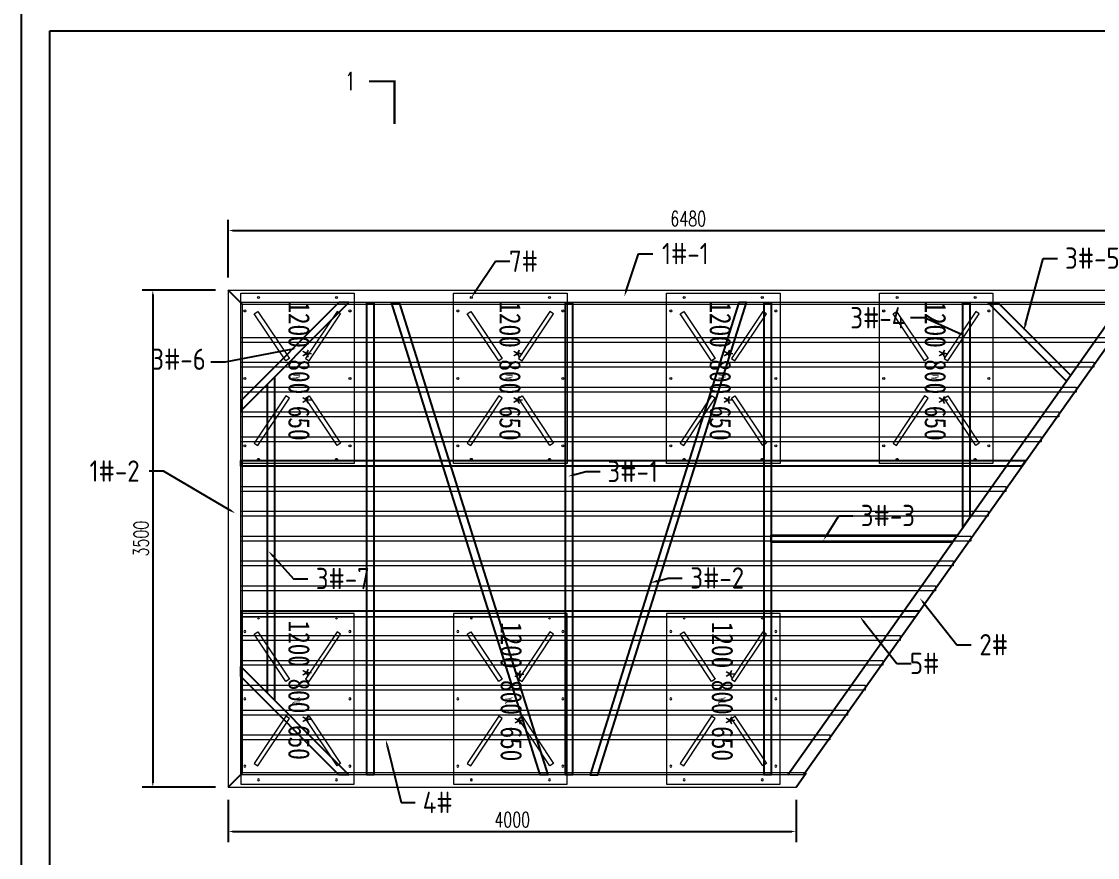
# Model space of a CAD drawing. Extents: x 8796 to 116961, y 24572 to 132726.
# Drawn here: x 15372 to 22952, y 121326 to 127214 of the extents above; entities that cross this region are included whole.
import ezdxf
from ezdxf import colors
from ezdxf.entities.mleader import LeaderData, LeaderLine
from ezdxf.math import Vec2, Vec3

# ---------------------------------------------------------------- set-up
doc = ezdxf.new("R2010")
doc.units = 0
doc.header["$LTSCALE"] = 1000
doc.header["$MEASUREMENT"] = 0
for name, color, linetype in [('DIM_SYMB', 3, 'Continuous'), ('PUB_TEXT', 7, 'Continuous'), ('标注', 9, 'Continuous'), ('浮箱U槽', 5, 'Continuous'), ('浮箱名称', 3, 'Continuous'), ('连接端梁', 130, 'Continuous'), ('铝合金', 7, 'Continuous'), ('铝横梁', 220, 'Continuous')]:
    doc.layers.add(name, color=color, linetype=linetype)
for name, color, linetype, lineweight in [('浮箱', 160, 'Continuous', 20), ('铝主梁', 3, 'Continuous', 9), ('铝龙骨', 7, 'Continuous', 9)]:
    doc.layers.add(name, color=color, linetype=linetype, lineweight=lineweight)
doc.styles.add('_TCH_LABEL', font='COMPLEX', dxfattribs={"bigfont": 'GBCBIG'})
doc.styles.get("Standard").update_dxf_attribs({"font": 'gbenor.shx', "bigfont": 'gbcbig.shx'})
doc.styles.add('STANDARD_T3', font='simplex.shx', dxfattribs={"width": 0.7, "bigfont": 'hztxt.shx'})
doc.styles.add('黑体', font='simhei.ttf', dxfattribs={"width": 0.8})
doc.dimstyles.new('W&&30', dxfattribs={"dimtxt": 105, "dimasz": 30, "dimexe": 75, "dimexo": 90, "dimgap": 30, "dimtad": 1, "dimdec": 0, "dimzin": 0, "dimdsep": 46, "dimtxsty": 'STANDARD_T3', "dimcen": 0.09, "dimclrd": 1, "dimclre": 1, "dimclrt": 7, "dimazin": 2, "dimtfac": 1, "dimtdec": 0, "dimtix": 1, "dimtmove": 2, "dimatfit": 3, "dimfxl": 0, "dimtolj": 1, "dimtzin": 0, "dimarcsym": 0})

# ---------------------------------------------------------------- blocks, each defined once
blk = doc.blocks.new('*D163')
at = {"color": 1, "lineweight": -2, "transparency": 16777216}
for p, q in [((16828.5, 125411.7), (16828.5, 125817.1)), ((23308.5, 125411.7), (23308.5, 125817.1)), ((16858.5, 125742.1), (23278.5, 125742.1))]:
    blk.add_line(p, q, dxfattribs=at)
at = {"color": 1, "transparency": 16777216}
for points in [[(16858.5, 125747.1), (16858.5, 125737.1), (16828.5, 125742.1)], [(23278.5, 125747.1), (23278.5, 125737.1), (23308.5, 125742.1)]]:
    blk.add_solid(points, dxfattribs=at)
at = {"layer": 'Defpoints', "color": 0, "transparency": 16777216}
for p in [(23308.5, 125742.1), (16828.5, 125321.7), (23308.5, 125321.7)]:
    blk.add_point(p, dxfattribs=at)
at = {"color": 7, "transparency": 16777216, "insert": (20068.5, 125824.6), "char_height": 105, "attachment_point": 5, "style": 'STANDARD_T3'}
blk.add_mtext('\\A1;6480', dxfattribs=at)
blk = doc.blocks.new('*D157')
at = {"color": 1, "lineweight": -2, "transparency": 16777216}
for p, q in [((16738.5, 125321.7), (16221.5, 125321.7)), ((16296.5, 125291.7), (16296.5, 121851.7)), ((16738.5, 121821.7), (16221.5, 121821.7))]:
    blk.add_line(p, q, dxfattribs=at)
at = {"color": 1, "transparency": 16777216}
for points in [[(16291.5, 125291.7), (16301.5, 125291.7), (16296.5, 125321.7)], [(16291.5, 121851.7), (16301.5, 121851.7), (16296.5, 121821.7)]]:
    blk.add_solid(points, dxfattribs=at)
at = {"layer": 'Defpoints', "color": 0, "transparency": 16777216}
for p in [(16828.5, 125321.7), (16296.5, 121821.7), (16828.5, 121821.7)]:
    blk.add_point(p, dxfattribs=at)
at = {"color": 7, "transparency": 16777216, "insert": (16214, 123571.7), "char_height": 105, "attachment_point": 5, "rotation": 90, "style": 'STANDARD_T3'}
blk.add_mtext('\\A1;3500', dxfattribs=at)
blk = doc.blocks.new('*D164')
at = {"color": 1, "lineweight": -2, "transparency": 16777216}
for p, q in [((16828.5, 121731.7), (16828.5, 121434.1)), ((20828.5, 121731.7), (20828.5, 121434.1)), ((16858.5, 121509.1), (20798.5, 121509.1))]:
    blk.add_line(p, q, dxfattribs=at)
at = {"color": 1, "transparency": 16777216}
for points in [[(16858.5, 121514.1), (16858.5, 121504.1), (16828.5, 121509.1)], [(20798.5, 121514.1), (20798.5, 121504.1), (20828.5, 121509.1)]]:
    blk.add_solid(points, dxfattribs=at)
at = {"layer": 'Defpoints', "color": 0, "transparency": 16777216}
for p in [(16828.5, 121821.7), (20828.5, 121821.7), (20828.5, 121509.1)]:
    blk.add_point(p, dxfattribs=at)
at = {"color": 7, "transparency": 16777216, "insert": (18828.5, 121591.6), "char_height": 105, "attachment_point": 5, "style": 'STANDARD_T3'}
blk.add_mtext('\\A1;4000', dxfattribs=at)
blk = doc.blocks.new('$matou$00000186')
for points in [[(-600, 400), (600, 400), (600, -400), (-600, -400)], [(-455.8, 303.8), (-472.4, 278.9), (-139.6, 57), (-122.9, 82)], [(455.8, 303.8), (472.4, 278.9), (139.6, 57), (122.9, 82)], [(-455.8, -303.8), (-472.4, -278.9), (-139.6, -57), (-122.9, -82)], [(455.8, -303.8), (472.4, -278.9), (139.6, -57), (122.9, -82)]]:
    blk.add_lwpolyline(points, close=True)
for centre in [(-475, 370), (0, 370), (475, 370), (-570, 275), (570, 275), (-570, -275), (570, -275), (-475, -370), (0, -370), (475, -370)]:
    blk.add_circle(centre, 7)
at = {"layer": 'PUB_TEXT', "style": '黑体', "width": 0.8}
blk.add_text('JY', height=52.57, dxfattribs=at).set_placement((-44.4, -35.3))

msp = doc.modelspace()

# ---------------------------------------------------------------- linework, layer by layer
at = {"layer": 'DIM_SYMB', "const_width": 15}
msp.add_lwpolyline([(17818.86, 126793.09), (17998.86, 126793.09), (17998.86, 126493.09)], dxfattribs=at)
at = {"layer": '浮箱U槽', "linetype": 'ByBlock'}
for points in [[(22419.83, 124081.75), (16915.44, 124081.75), (16915.44, 124121.75), (22447.91, 124121.38)], [(21697.09, 123061.75), (16915.44, 123061.75), (16915.44, 123021.75), (21668.97, 123022.07)]]:
    msp.add_lwpolyline(points, close=True, dxfattribs=at)
at = {"layer": '连接端梁'}
for p, q in [((20769.79, 121908.73), (23126.52, 125234.76)), ((20880.1, 121908.73), (23236.82, 125234.76))]:
    msp.add_line(p, q, dxfattribs=at)
at = {"layer": '连接端梁', "color": 0}
for points in [[(15371.54, 127348.64), (29241.61, 127348.64), (29241.61, 116385.92), (15371.54, 116385.92)], [(15571.54, 127148.64), (29041.61, 127148.64), (29041.61, 116585.92), (15571.54, 116585.92)]]:
    msp.add_lwpolyline(points, close=True, dxfattribs=at)
at = {"layer": '铝主梁', "color": 3}
for p, q in [((16828.46, 125321.75), (23308.46, 125321.75)), ((16828.46, 125321.75), (16828.46, 121821.75)), ((23237.6, 125221.75), (16928.46, 125221.75)), ((16928.46, 121921.75), (16928.46, 125221.75)), ((20899.32, 121921.75), (16928.46, 121921.75)), ((16828.46, 121821.75), (20828.46, 121821.75))]:
    msp.add_line(p, q, dxfattribs=at)
at = {"layer": '铝主梁', "color": 251}
for p, q in [((23246.82, 125234.76), (16915.44, 125234.77)), ((16915.44, 121908.73), (16915.44, 125234.77)), ((20890.1, 121908.73), (16915.44, 121908.72))]:
    msp.add_line(p, q, dxfattribs=at)
at = {"layer": '铝合金', "color": 3}
for p, q in [((16928.46, 125221.75), (16828.46, 125321.75)), ((16828.46, 121821.75), (16928.46, 121921.75)), ((20828.46, 121821.75), (20899.32, 121921.75))]:
    msp.add_line(p, q, dxfattribs=at)
at = {"layer": '铝横梁'}
for points in [[(17678.47, 125234.77), (17607.74, 125234.76), (16915.44, 124542.72), (16915.44, 124471.83)], [(17803.46, 125234.77), (17853.46, 125234.77), (17853.46, 121908.72), (17803.46, 121908.72)], [(17978.46, 125234.77), (18030.88, 125234.77), (19078.46, 121908.73), (19026.04, 121908.73)], [(19203.46, 125234.77), (19253.46, 125234.77), (19253.46, 121908.72), (19203.46, 121908.72)], [(20478.46, 125234.77), (20426.04, 125234.77), (19378.46, 121908.73), (19430.89, 121908.73)], [(20603.46, 125234.77), (20653.46, 125234.77), (20653.46, 121908.72), (20603.46, 121908.72)], [(22003.46, 125234.77), (22053.46, 125234.77), (22053.46, 123720.36), (22003.46, 123649.8)], [(22178.46, 125234.77), (22249.19, 125234.76), (22762.79, 124721.42), (22733.39, 124679.93)], [(17103.46, 124659.84), (17153.46, 124709.83), (17153.46, 122433.66), (17103.46, 122483.66)], [(20653.46, 123546.75), (20653.46, 123596.75), (21965.87, 123596.75), (21930.44, 123546.75)], [(17678.47, 121908.72), (17607.74, 121908.73), (16915.44, 122600.77), (16915.44, 122671.66)]]:
    msp.add_lwpolyline(points, close=True, dxfattribs=at)
at = {"layer": '铝龙骨', "color": 4}
for points in [[(16915.44, 124989.25), (23050.46, 124989.25), (23050.46, 124954.25), (16915.44, 124954.25)], [(16915.44, 124639.25), (22802.46, 124639.25), (22802.46, 124604.25), (16915.44, 124604.25)], [(16915.44, 124289.25), (22554.46, 124289.25), (22554.46, 124254.25), (16915.44, 124254.25)], [(16915.44, 123939.25), (22306.46, 123939.25), (22306.46, 123904.25), (16915.44, 123904.25)], [(16915.44, 123589.25), (22058.46, 123589.25), (22058.46, 123554.25), (16915.44, 123554.25)], [(16915.44, 123239.25), (21810.46, 123239.25), (21810.46, 123204.25), (16915.44, 123204.25)], [(16915.44, 122889.25), (21562.46, 122889.25), (21562.46, 122854.25), (16915.44, 122854.25)], [(16915.44, 122539.25), (21314.46, 122539.25), (21314.46, 122504.25), (16915.44, 122504.25)], [(16915.44, 122189.25), (21066.46, 122189.25), (21066.46, 122154.25), (16915.44, 122154.25)]]:
    msp.add_lwpolyline(points, close=True, dxfattribs=at)
at = {"layer": '铝龙骨', "color": 2}
for points in [[(16915.44, 124814.25), (22926.46, 124814.25), (22926.46, 124779.25), (16915.44, 124779.25)], [(16915.44, 124464.25), (22678.46, 124464.25), (22678.46, 124429.25), (16915.44, 124429.25)], [(16915.44, 123764.25), (22182.46, 123764.25), (22182.46, 123729.25), (16915.44, 123729.25)], [(16915.44, 123414.25), (21934.46, 123414.25), (21934.46, 123379.25), (16915.44, 123379.25)], [(16915.44, 122714.25), (21438.46, 122714.25), (21438.46, 122679.25), (16915.44, 122679.25)], [(16915.44, 122364.25), (21190.46, 122364.25), (21190.46, 122329.25), (16915.44, 122329.25)]]:
    msp.add_lwpolyline(points, close=True, dxfattribs=at)

# ---------------------------------------------------------------- block references
at = {"layer": '浮箱', "rotation": 270}
for p in [(17315.44, 124700.2), (18815.44, 124700.2), (20315.44, 124700.2), (21815.44, 124700.2)]:
    msp.add_blockref('$matou$00000186', p, dxfattribs=at)
at = {"layer": '浮箱', "yscale": -1, "rotation": 90}
for p in [(17315.44, 122443.3), (18815.44, 122443.3), (20315.44, 122443.3)]:
    msp.add_blockref('$matou$00000186', p, dxfattribs=at)

# ---------------------------------------------------------------- texts
at = {"layer": 'PUB_TEXT', "color": 7, "style": '_TCH_LABEL', "width": 0.705882}
msp.add_text('1', height=127.5, dxfattribs=at).set_placement((17649.58, 126729.34))
at = {"layer": '浮箱名称', "color": 1, "style": '黑体', "width": 0.8}
for p in [(17252.47, 125242.98), (18739, 125242.98), (20220.62, 125242.98), (21735.17, 125242.98), (17252.47, 122994.6), (18747.72, 122984.17), (20235.25, 122985.98)]:
    msp.add_text('1200*800*650', height=150.211, rotation=270, dxfattribs=at).set_placement(p)

# ---------------------------------------------------------------- dimensions: what is measured, and where the dimension line sits
for base, p1, p2, picture, middle in [((23308.46, 125742.06), (16828.46, 125321.75), (23308.46, 125321.75), '*D163', (20068.46, 125824.56)), ((20828.46, 121509.07), (16828.46, 121821.75), (20828.46, 121821.75), '*D164', (18828.46, 121591.57))]:
    dim = msp.add_linear_dim(base=base, p1=p1, p2=p2, dimstyle='W&&30')
    dim.commit()
    dim.dimension.update_dxf_attribs({"geometry": picture, "text_midpoint": middle})
dim = msp.add_linear_dim(base=(16296.47, 121821.75), p1=(16828.46, 125321.75), p2=(16828.46, 121821.75), angle=90, dimstyle='W&&30')
dim.commit()
dim.dimension.update_dxf_attribs({"geometry": '*D157', "text_midpoint": (16213.97, 123571.75)})

# ---------------------------------------------------------------- leaders
at = {"layer": '标注', "color": 6, "linetype": 'ByBlock'}
ml = msp.add_multileader_mtext('Standard', dxfattribs=at)
ml.set_content('1#-1', color=6)
ml.set_leader_properties()
ml.build(insert=Vec2(0, 0))
ml.multileader.update_dxf_attribs({"dogleg_length": 100, "arrow_head_size": 50})
ctx = ml.context
ctx.base_point, ctx.char_height, ctx.arrow_head_size, ctx.landing_gap_size, ctx.plane_origin = Vec3(19819.04, 125578.11), 150, 50, 35.88, Vec3(20218.07, 113987.1)
ctx.text_align_type = 2
notes = []
notes.append((ctx, [(0, (1, 1, 0), (19719.04, 125578.11), (1, 0), 100, [(0, [(19617.74, 125276.78)], 0, [])])]))
ctx.mtext.insert, ctx.mtext.width, ctx.mtext.defined_height, ctx.mtext.alignment, ctx.mtext.flow_direction = Vec3(20213.03, 125654.39), 445.8704, 72.4, 3, 5
ml = msp.add_multileader_mtext('Standard', dxfattribs=at)
ml.set_content('3#-5', color=6)
ml.set_leader_properties()
ml.build(insert=Vec2(0, 0))
ml.multileader.update_dxf_attribs({"dogleg_length": 100, "arrow_head_size": 50})
ctx = ml.context
ctx.base_point, ctx.char_height, ctx.arrow_head_size, ctx.landing_gap_size, ctx.plane_origin = Vec3(22669.94, 125545.89, 0), 150, 50, 35.88, Vec3(22758.56, 115186.33, 0)
ctx.text_align_type = 2
notes.append((ctx, [(0, (1, 1, 0), (22569.94, 125545.89, 0), (1, 0), 100, [(0, [(22432.04, 125036.23, 0)], 0, [])])]))
ctx.mtext.insert, ctx.mtext.width, ctx.mtext.defined_height, ctx.mtext.alignment, ctx.mtext.flow_direction = Vec3(23108.03, 125622.22, 0), 445.8704, 72.4, 3, 5
ml = msp.add_multileader_mtext('Standard', dxfattribs=at)
ml.set_content('7#', color=6)
ml.set_leader_properties()
ml.build(insert=Vec2(0, 0))
ml.multileader.update_dxf_attribs({"dogleg_length": 100, "arrow_head_size": 50})
ctx = ml.context
ctx.base_point, ctx.char_height, ctx.arrow_head_size, ctx.landing_gap_size, ctx.plane_origin = Vec3(18811.57, 125525.53), 150, 50, 35.88, Vec3(19029.67, 114924.29)
ctx.text_align_type = 2
notes.append((ctx, [(0, (1, 1, 0), (18711.57, 125525.53), (1, 0), 100, [(0, [(18540.44, 125270.2)], 0, [])])]))
ctx.mtext.insert, ctx.mtext.width, ctx.mtext.defined_height, ctx.mtext.alignment, ctx.mtext.flow_direction = Vec3(19009.94, 125600.53), 445.8704, 72.4, 3, 5
ml = msp.add_multileader_mtext('Standard', dxfattribs=at)
ml.set_content('3#-4', color=6)
ml.set_leader_properties()
ml.build(insert=Vec2(0, 0))
ml.multileader.update_dxf_attribs({"dogleg_length": 100, "arrow_head_size": 50})
ctx = ml.context
ctx.base_point, ctx.char_height, ctx.arrow_head_size, ctx.landing_gap_size, ctx.plane_origin = Vec3(21212.13, 125125.99, 0), 150, 50, 35.88, Vec3(21413.12, 114776.88, 0)
ctx.text_align_type = 2
notes.append((ctx, [(1, (1, 1, 0), (21733.88, 125125.99, 0), (-1, 0), 100, [(0, [(22018.31, 124999, 0)], 0, [])])]))
ctx.mtext.insert, ctx.mtext.width, ctx.mtext.defined_height, ctx.mtext.alignment, ctx.mtext.flow_direction = Vec3(21598.01, 125202.32, 0), 445.8704, 72.4, 3, 5
ml = msp.add_multileader_mtext('Standard', dxfattribs=at)
ml.set_content('3#-6', color=6)
ml.set_leader_properties()
ml.build(insert=Vec2(0, 0))
ml.multileader.update_dxf_attribs({"dogleg_length": 100, "arrow_head_size": 50})
ctx = ml.context
ctx.base_point, ctx.char_height, ctx.arrow_head_size, ctx.landing_gap_size, ctx.plane_origin = Vec3(16290.39, 124815.06), 150, 50, 35.88, Vec3(17614.37, 114529.68)
ctx.text_align_type = 2
notes.append((ctx, [(1, (1, 1, 0), (16805.84, 124815.06), (-1, 0), 100, [(0, [(17307.3, 124910.21)], 0, [])])]))
ctx.mtext.insert, ctx.mtext.width, ctx.mtext.defined_height, ctx.mtext.alignment, ctx.mtext.flow_direction = Vec3(16669.97, 124910.25), 445.8704, 72.4, 3, 5
ml = msp.add_multileader_mtext('Standard', dxfattribs=at)
ml.set_content('1#-2', color=6)
ml.set_leader_properties()
ml.build(insert=Vec2(0, 0))
ml.multileader.update_dxf_attribs({"dogleg_length": 100, "arrow_head_size": 50})
ctx = ml.context
ctx.base_point, ctx.char_height, ctx.arrow_head_size, ctx.landing_gap_size, ctx.plane_origin = Vec3(15880.18, 124046.31, 0), 150, 50, 35.88, Vec3(16995.21, 115690.77, 0)
notes.append((ctx, [(1, (1, 1, 0), (16371.94, 124046.31, 0), (-1, 0), 100, [(0, [(16877.94, 123750.33, 0)], 0, [])])]))
ctx.mtext.insert, ctx.mtext.width, ctx.mtext.flow_direction = Vec3(15850.52, 124122.59, 0), 207.6057, 5
ml = msp.add_multileader_mtext('Standard', dxfattribs=at)
ml.set_content('3#-1', color=6)
ml.set_leader_properties()
ml.build(insert=Vec2(0, 0))
ml.multileader.update_dxf_attribs({"dogleg_length": 100, "arrow_head_size": 50})
ctx = ml.context
ctx.base_point, ctx.char_height, ctx.arrow_head_size, ctx.landing_gap_size, ctx.plane_origin = Vec3(19447.18, 124043.72), 150, 50, 35.88, Vec3(19711.39, 113664.35)
ctx.text_align_type = 2
notes.append((ctx, [(0, (1, 1, 0), (19347.18, 124043.72), (1, 0), 100, [(0, [(19222.16, 124010.26)], 0, [])])]))
ctx.mtext.insert, ctx.mtext.width, ctx.mtext.defined_height, ctx.mtext.alignment, ctx.mtext.flow_direction = Vec3(19855.2, 124120.05), 445.8704, 72.4, 3, 5
ml = msp.add_multileader_mtext('Standard', dxfattribs=at)
ml.set_content('3#-3', color=6)
ml.set_leader_properties()
ml.build(insert=Vec2(0, 0))
ml.multileader.update_dxf_attribs({"dogleg_length": 100, "arrow_head_size": 50})
ctx = ml.context
ctx.base_point, ctx.char_height, ctx.arrow_head_size, ctx.landing_gap_size, ctx.plane_origin = Vec3(21229.01, 123732.95), 150, 50, 35.88, Vec3(21481.1, 113383.84)
ctx.text_align_type = 2
notes.append((ctx, [(0, (1, 1, 0), (21129.01, 123732.95), (1, 0), 100, [(0, [(21020.64, 123558.91)], 0, [])])]))
ctx.mtext.insert, ctx.mtext.width, ctx.mtext.defined_height, ctx.mtext.alignment, ctx.mtext.flow_direction = Vec3(21665.98, 123809.28), 445.8704, 72.4, 3, 5
ml = msp.add_multileader_mtext('Standard', dxfattribs=at)
ml.set_content('3#-7', color=6)
ml.set_leader_properties()
ml.build(insert=Vec2(0, 0))
ml.multileader.update_dxf_attribs({"dogleg_length": 100, "arrow_head_size": 50})
ctx = ml.context
ctx.base_point, ctx.char_height, ctx.arrow_head_size, ctx.landing_gap_size, ctx.plane_origin = Vec3(17388.75, 123289.13), 150, 50, 35.88, Vec3(17486.66, 113354.39)
ctx.text_align_type = 2
notes.append((ctx, [(0, (1, 1, 0), (17288.75, 123289.13), (1, 0), 100, [(0, [(17110.83, 123484.53)], 0, [])])]))
ctx.mtext.insert, ctx.mtext.width, ctx.mtext.defined_height, ctx.mtext.alignment, ctx.mtext.flow_direction = Vec3(17825.71, 123365.46), 445.8704, 72.4, 3, 5
ml = msp.add_multileader_mtext('Standard', dxfattribs=at)
ml.set_content('3#-2', color=6)
ml.set_leader_properties()
ml.build(insert=Vec2(0, 0))
ml.multileader.update_dxf_attribs({"dogleg_length": 100, "arrow_head_size": 50})
ctx = ml.context
ctx.base_point, ctx.char_height, ctx.arrow_head_size, ctx.landing_gap_size, ctx.plane_origin = Vec3(20026.54, 123293.47), 150, 50, 35.88, Vec3(20290.74, 112914.09)
ctx.text_align_type = 2
notes.append((ctx, [(0, (1, 1, 0), (19926.54, 123293.47), (1, 0), 100, [(0, [(19801.52, 123260.01)], 0, [])])]))
ctx.mtext.insert, ctx.mtext.width, ctx.mtext.defined_height, ctx.mtext.alignment, ctx.mtext.flow_direction = Vec3(20461.98, 123369.8), 445.8704, 72.4, 3, 5
ml = msp.add_multileader_mtext('Standard', dxfattribs=at)
ml.set_content('2#', color=6)
ml.set_leader_properties()
ml.build(insert=Vec2(0, 0))
ml.multileader.update_dxf_attribs({"dogleg_length": 100, "arrow_head_size": 50})
ctx = ml.context
ctx.base_point, ctx.char_height, ctx.arrow_head_size, ctx.landing_gap_size, ctx.plane_origin = Vec3(22061.52, 122823.34, 0), 150, 50, 35.88, Vec3(21628.34, 114633.01, 0)
ctx.text_align_type = 2
notes.append((ctx, [(1, (1, 1, 0), (21961.52, 122823.34, 0), (1, 0), 100, [(0, [(21700.2, 123152.82, 0)], 0, [])])]))
ctx.mtext.insert, ctx.mtext.alignment, ctx.mtext.flow_direction = Vec3(22321.68, 122899.62, 0), 3, 5
ml = msp.add_multileader_mtext('Standard', dxfattribs=at)
ml.set_content('5#', color=6)
ml.set_leader_properties()
ml.build(insert=Vec2(0, 0))
ml.multileader.update_dxf_attribs({"dogleg_length": 100, "arrow_head_size": 50})
ctx = ml.context
ctx.base_point, ctx.char_height, ctx.arrow_head_size, ctx.landing_gap_size, ctx.plane_origin = Vec3(21638.93, 122692.56), 150, 50, 35.88, Vec3(21205.75, 114502.23)
ctx.text_align_type = 2
notes.append((ctx, [(1, (1, 1, 0), (21538.93, 122692.56), (1, 0), 100, [(0, [(21277.61, 123022.04)], 0, [])])]))
ctx.mtext.insert, ctx.mtext.alignment, ctx.mtext.flow_direction = Vec3(21837.31, 122767.56), 3, 5
ml = msp.add_multileader_mtext('Standard', dxfattribs=at)
ml.set_content('4#', color=6)
ml.set_leader_properties()
ml.build(insert=Vec2(0, 0))
ml.multileader.update_dxf_attribs({"dogleg_length": 100, "arrow_head_size": 50})
ctx = ml.context
ctx.base_point, ctx.char_height, ctx.arrow_head_size, ctx.landing_gap_size, ctx.plane_origin = Vec3(18145.39, 121712.49), 150, 50, 35.88, Vec3(19466.16, 111421.05)
ctx.text_align_type = 2
notes.append((ctx, [(0, (1, 1, 0), (18045.39, 121712.49), (1, 0), 100, [(0, [(17938.07, 122154.25)], 0, [])])]))
ctx.mtext.insert, ctx.mtext.width, ctx.mtext.defined_height, ctx.mtext.alignment, ctx.mtext.flow_direction = Vec3(18409.03, 121788.77), 445.8704, 72.4, 3, 5
for ctx, leaders in notes:
    for number, flags, end, landing, length, lines in leaders:
        leader = LeaderData()
        leader.index, (leader.has_last_leader_line, leader.has_dogleg_vector, leader.attachment_direction) = number, flags
        leader.last_leader_point, leader.dogleg_vector, leader.dogleg_length = Vec3(end), Vec3(landing), length
        for number, points, colour, breaks in lines:
            line = LeaderLine()
            line.index, line.vertices, line.color, line.breaks = number, Vec3.list(points), colors.encode_raw_color(colour), breaks
            leader.lines.append(line)
        ctx.leaders.append(leader)

doc.saveas('drawing.dxf')
